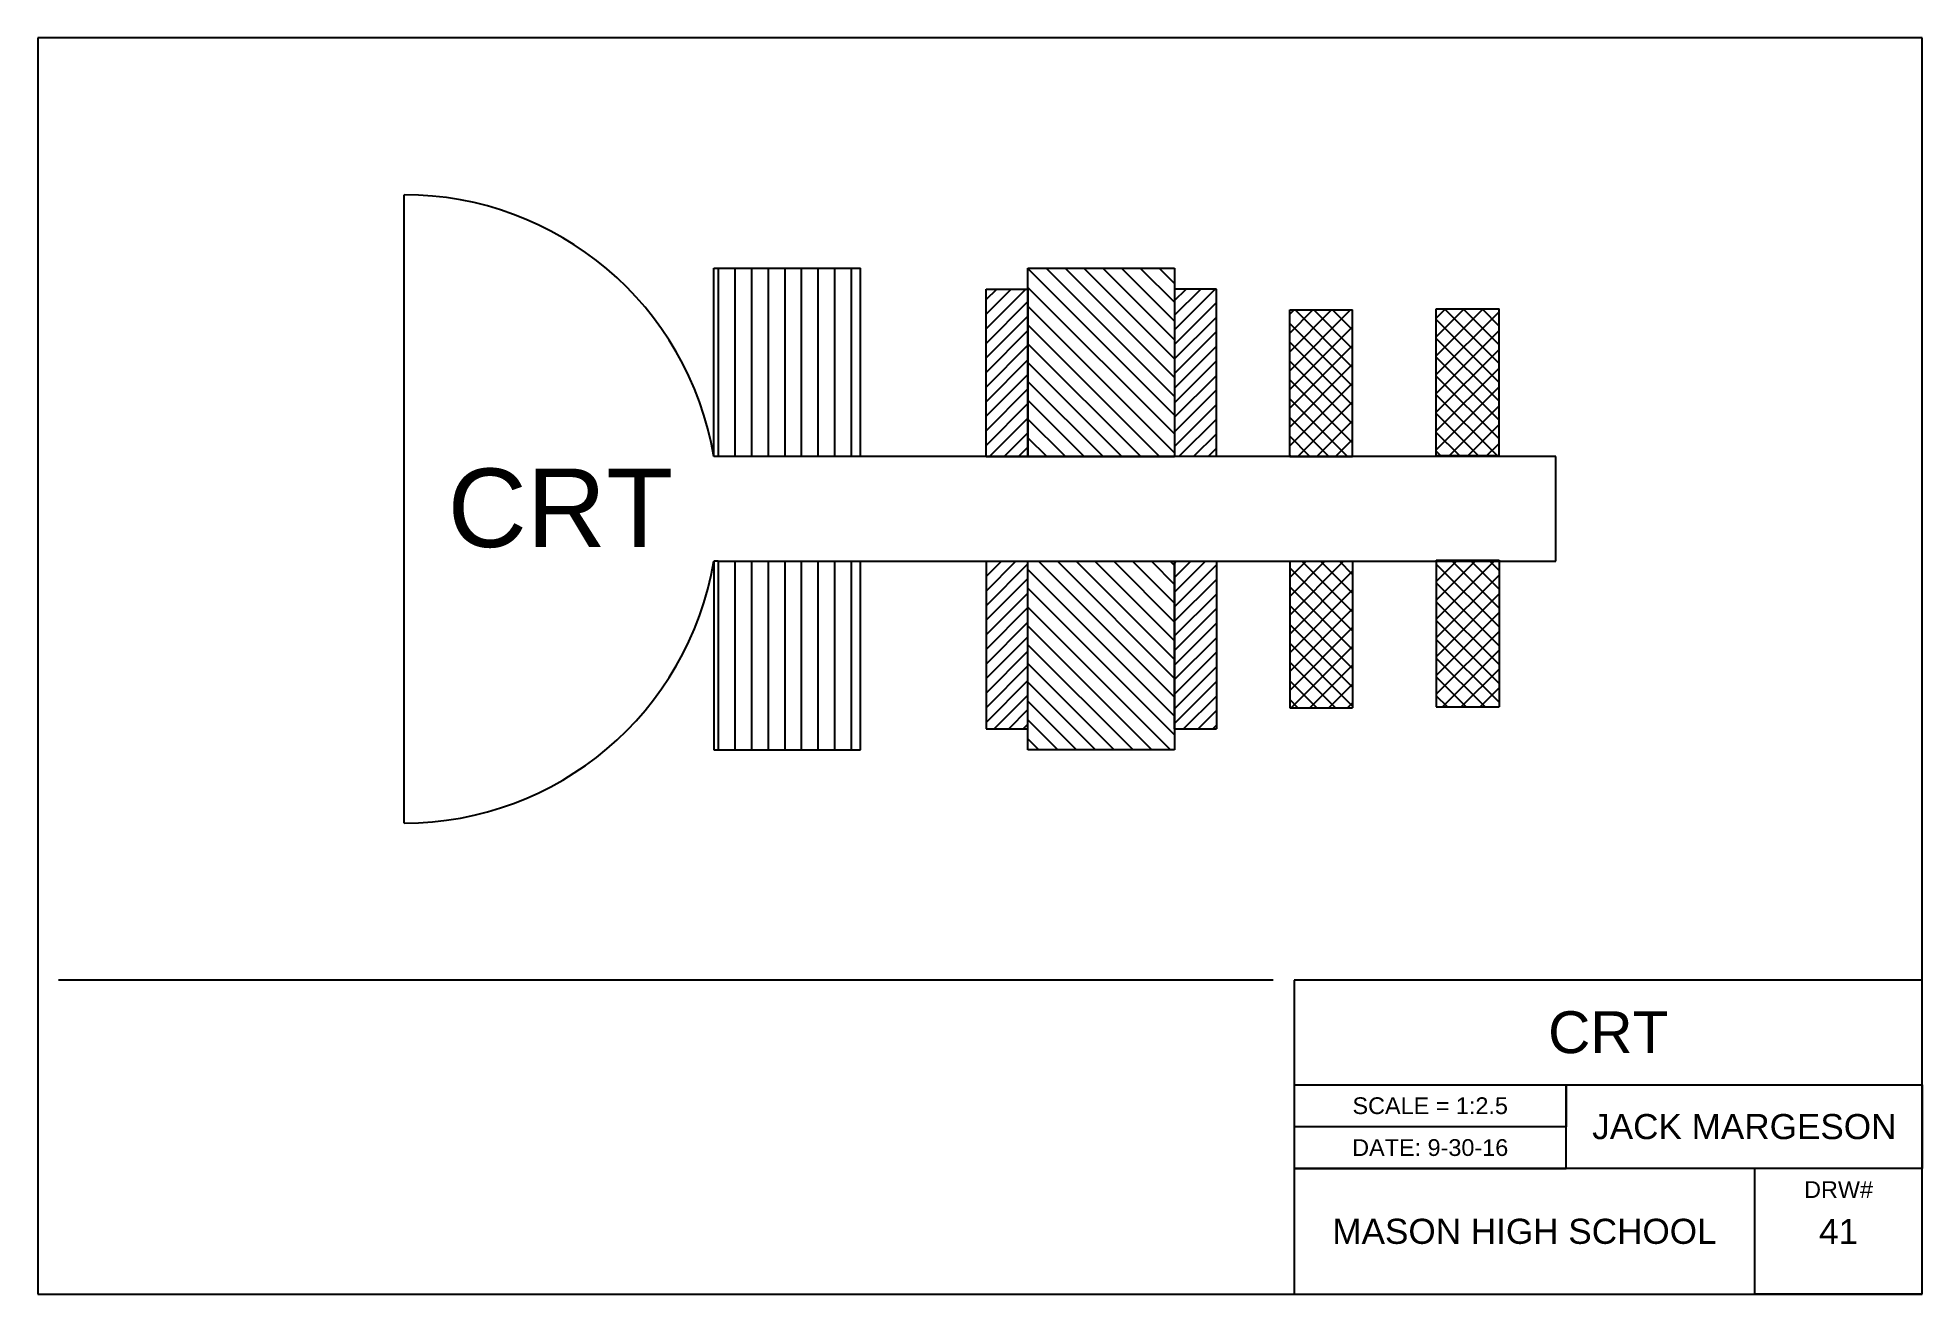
# Model space of a CAD drawing. Header units: millimetres. Extents: x 0 to 450, y 0 to 300.
import ezdxf

# ---------------------------------------------------------------- set-up
doc = ezdxf.new("R2010")
doc.units = ezdxf.units.MM
doc.styles.get("Standard").update_dxf_attribs({"font": 'arial.ttf'})

msp = doc.modelspace()

# ---------------------------------------------------------------- hatches: boundary and pattern name
at = {"ltscale": 0.25}
h = msp.add_hatch(dxfattribs=at)
h.set_pattern_fill('ANSI31', color=3, scale=1.25, angle=45)
h.set_pattern_definition([(90, (-337.5, -281.25), (-3.96875, 8e-16), [])])
h.paths.add_polyline_path([(196.45, 245), (161.45, 245), (161.45, 200), (196.45, 200)])
h.paths.add_polyline_path([(196.45, 175), (162.5, 175), (161.45, 175), (161.45, 130), (196.45, 130)])
h = msp.add_hatch()
h.set_pattern_fill('ANSI31', color=3, angle=90)
h.set_pattern_definition([(135, (-337.5, -281.25), (-2.245064, -2.245064), [])])
h.paths.add_polyline_path([(236.45, 200), (271.45, 200), (271.45, 245), (236.45, 245)])
h.paths.add_polyline_path([(271.45, 175), (236.45, 175), (236.45, 130), (271.45, 130)])
h = msp.add_hatch()
h.set_pattern_fill('ANSI31', color=3, scale=0.775)
h.set_pattern_definition([(45, (-337.5, -281.25), (-1.7399246, 1.7399246), [])])
h.paths.add_polyline_path([(236.45, 240), (226.45, 240), (226.45, 200), (236.45, 200)])
h.paths.add_polyline_path([(226.45, 135), (236.45, 135), (236.45, 175), (226.45, 175)])
h.paths.add_polyline_path([(281.45, 240), (271.45, 240), (271.45, 200), (281.45, 200)])
h.paths.add_polyline_path([(281.45, 175), (271.45, 175), (271.45, 135), (281.45, 135)])
h = msp.add_hatch()
h.set_pattern_fill('ANSI37', color=3, angle=90)
h.set_pattern_definition([(135, (-337.5, -281.25), (-2.245064, -2.245064), []), (225, (-337.5, -281.25), (2.245064, -2.245064), [])])
h.paths.add_polyline_path([(298.95, 200), (313.95, 200), (313.95, 235), (298.95, 235)])
h.paths.add_polyline_path([(298.95, 140), (313.95, 140), (313.95, 175), (298.95, 175)])
h.paths.add_polyline_path([(348.95, 175), (333.95, 175), (333.95, 140.24), (348.95, 140.24)])
h.paths.add_polyline_path([(348.95, 235.24), (333.95, 235.24), (333.95, 200.24), (348.95, 200.24)])

# ---------------------------------------------------------------- linework, layer by layer
for p, q in [((450, 300), (0, 300)), ((0, 300), (0, 0)), ((450, 0), (450, 300)), ((87.5, 112.5), (87.5, 262.5)), ((161.45, 200), (161.45, 245)), ((161.45, 245), (196.45, 245)), ((196.45, 200), (196.45, 245)), ((236.45, 200), (236.45, 245)), ((236.45, 245), (271.45, 245)), ((271.45, 245), (271.45, 200)), ((226.45, 200), (226.45, 240)), ((226.45, 240), (236.45, 240)), ((236.45, 240), (236.45, 200)), ((281.45, 240), (271.45, 240)), ((271.45, 240), (271.45, 200)), ((281.45, 200), (281.45, 240)), ((298.95, 200), (298.95, 235)), ((298.95, 235), (313.95, 235)), ((313.95, 200), (313.95, 235)), ((333.95, 200.24), (333.95, 235.24)), ((333.95, 235.24), (348.95, 235.24)), ((348.95, 200.24), (348.95, 235.24)), ((362.5, 200), (161.45, 200)), ((226.45, 200), (236.45, 200)), ((236.45, 200), (271.45, 200)), ((298.95, 200), (313.95, 200)), ((333.95, 200.24), (348.95, 200.24)), ((362.5, 175), (362.5, 200)), ((162.5, 175), (161.45, 175)), ((161.45, 175), (161.45, 130)), ((162.5, 175), (362.5, 175)), ((196.45, 130), (196.45, 175)), ((226.45, 175), (236.45, 175)), ((226.45, 175), (226.45, 135)), ((236.45, 135), (236.45, 175)), ((236.45, 175), (271.45, 175)), ((236.45, 130), (236.45, 175)), ((271.45, 135), (271.45, 175)), ((271.45, 175), (271.45, 130)), ((281.45, 175), (281.45, 135)), ((298.95, 175), (313.95, 175)), ((298.95, 175), (298.95, 140)), ((313.95, 175), (313.95, 140)), ((333.95, 175.24), (348.95, 175.24)), ((333.95, 175.24), (333.95, 140.24)), ((348.95, 175.24), (348.95, 140.24)), ((298.95, 140), (313.95, 140)), ((333.95, 140.24), (348.95, 140.24)), ((226.45, 135), (236.45, 135)), ((271.45, 135), (281.45, 135)), ((161.45, 130), (196.45, 130)), ((271.45, 130), (236.45, 130)), ((295, 75), (5, 75)), ((450, 75), (300, 75)), ((300, 75), (300, 0)), ((300, 75), (300, 50)), ((450, 0), (450, 75)), ((300, 50), (450, 50)), ((365, 30), (365, 50)), ((365, 50), (365, 40)), ((450, 50), (450, 30)), ((365, 40), (300, 40)), ((450, 30), (300, 30)), ((300, 30), (365, 30)), ((410, 0), (410, 30)), ((0, 0), (450, 0)), ((450, 0), (410, 0))]:
    msp.add_line(p, q)
for start, end in [(9.5941, 90), (270, 350.4059)]:
    msp.add_arc((87.5, 187.5), 75, start, end)

# ---------------------------------------------------------------- texts
at = {"color": 3, "insert": (97.88, 197.14), "char_height": 18.75, "attachment_point": 1}
msp.add_mtext_dynamic_manual_height_columns('{\\C256;CRT}', width=80.4196, gutter_width=12.5, heights=[0], dxfattribs=at)
for s, width, insert, char_height, attachment_point in [('CRT', 150, (375, 62.5), 10, 5), ('SCALE = 1:2.5', 65, (332.5, 45), 4, 5), ('JACK MARGESON', 85, (407.5, 40), 6, 5), ('DATE: 9-30-16', 65, (332.5, 35), 4, 5), ('DRW#', 40, (430, 27), 4, 2), ('MASON HIGH SCHOOL', 110, (355, 15), 6, 5), ('41', 40, (430, 15), 6, 5)]:
    msp.add_mtext_dynamic_manual_height_columns(s, width=width, gutter_width=12.5, heights=[0], dxfattribs=dict(insert=insert, char_height=char_height, attachment_point=attachment_point))

doc.saveas('drawing.dxf')
